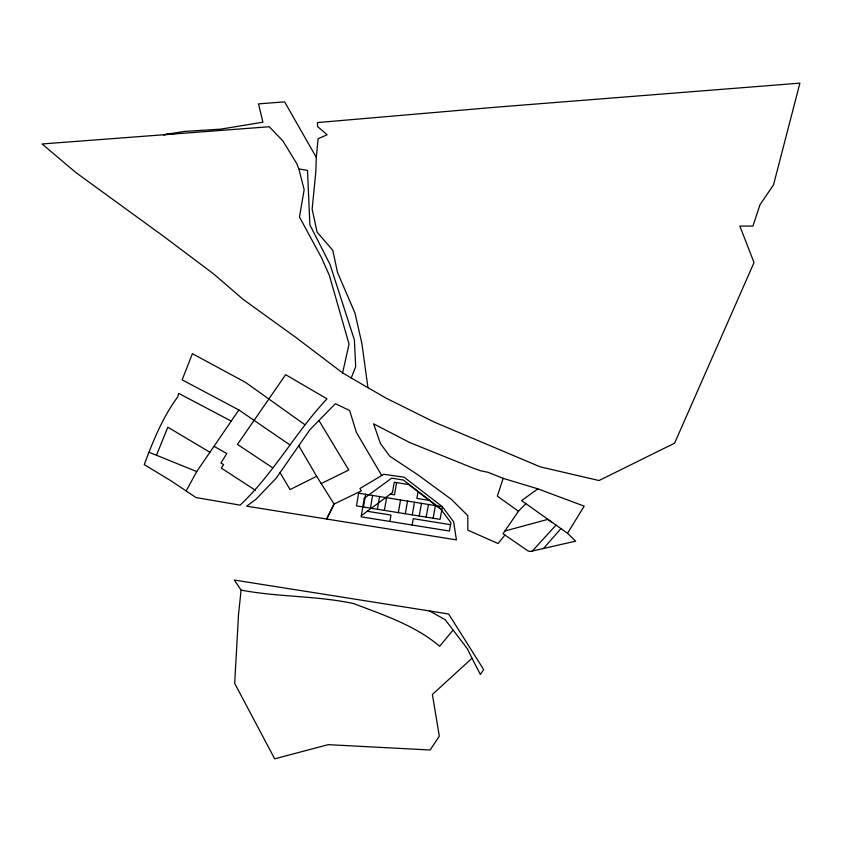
<?xml version="1.0" encoding="UTF-8"?>
<svg xmlns="http://www.w3.org/2000/svg" width="842" height="842" viewBox="0 0 842 842"><rect width="100%" height="100%" fill="white"/><g stroke="black" fill="none" stroke-linecap="round" stroke-linejoin="round"><path stroke-width="1.26" d="M316.297 157.37L315.813 171.873L312.14 209.184L317.129 232.181L332.758 250.232L337.516 272.429L354.998 313.15L361.881 343.473L367.943 387.709L386.352 398.277L434.367 422.147L540.175 466.836L599.02 480.54L674.61 443.155L754.022 262.578L739.855 226.077L752.948 226.077L760.01 204.701L773.514 184.893L799.9 83.147L497.875 107.039L317.466 122.574L317.539 126.489L327.096 134.783L318.108 138.751L316.297 157.37L284.607 101.85L258.505 103.892L262.915 122.206L220.751 129.142L184.451 131.426L163.464 134.741L173.968 133.962M241.096 590.084L238.518 614.492L234.676 683.378L274.681 758.852L328.17 744.654L430.146 750.001L439.303 736.171L432.388 694.461L472.004 658.244L467.299 648.677L445.25 619.765L429.599 610.966L234.329 580.043L241.096 590.084C278.386 597.241 316.76 595.578 353.787 603.63C383.626 615.081 414.969 625.269 439.671 646.277L452.996 630.174M363.47 507.021L365.596 494.317M370.448 508.147L372.585 495.443M377.416 509.263L379.584 496.58M384.394 510.389L386.573 497.706M389.888 521.451L390.993 515.093L367.333 511.283M396.624 482.603L394.509 494.801L390.299 494.117M398.329 512.641L400.55 499.959M405.297 513.757L407.528 501.095M412.254 514.883L414.506 502.221M412.117 525.029L413.254 518.683L450.565 524.692M418.064 491.749L416.874 498.411L429.336 500.432M419.211 515.999L421.484 503.348M426.168 517.125L428.462 504.474M433.125 518.24L435.43 505.6M504.937 535.038L498.043 543.522L467.826 530.155L467.773 515.63L451.323 499.317L417.674 474.667L389.793 456.227L380.447 443.545L373.606 423.842L409.686 442.534L471.194 467.342L480.466 470.72L487.907 472.278L503.127 478.34L497.369 496.148L518.472 511.22L525.892 503.621L567.508 533.281L575.665 541.153L530.439 551.468L528.323 551.142L503.042 533.691L518.472 511.22M342.599 372.89L349.041 344.157L329.454 275.629L321.518 257.726L299.489 217.015L304.141 189.671L298.878 168.968L296.794 163.706L283.007 141.077L269.282 126.742L42.1 143.971L75.843 172.526L162.569 235.581L213.689 273.966L242.896 299.194L296.205 337.684L342.599 372.89L367.943 387.709M272.787 467.868L237.465 444.408L285.659 374.701L326.991 398.834C295.574 432.251 273.608 473.625 240.117 505.137L196.007 497.538L170.631 480.593L144.245 464.626C153.107 440.955 162.58 417.411 177.715 396.887L178.63 393.34L231.234 421.116M351.135 378.205L355.692 366.723L354.387 339.905L330.011 264.409L309.867 224.856L307.498 170.358L298.878 168.968M156.465 455.259L167.832 427.189L209.932 452.259M186.24 490.812L196.723 471.573L238.865 409.959L290.006 444.976M567.508 533.281L584.19 506.158L537.859 488.844L503.127 478.34M381.721 475.519L356.377 432.378L349.651 410.496L335.358 403.728L309.951 429.652L276.218 478.161L256 499.264L246.632 506.179L456.417 539.89L453.627 521.819L442.397 506.726L404.076 477.182L383.773 474.288L359.913 488.486L361.313 490.897L334.053 504.053L326.654 519.04L334.053 504.053L316.645 476.288L298.752 445.66M543.479 548.5L560.846 528.713M532.312 551.047L555.983 525.166M361.344 515.662L392.456 492.549L394.245 482.213L408.728 484.56L441.019 509.431M537.859 488.844L521.556 500.632L525.892 503.621M316.645 476.288L290.08 489.57L279.976 472.467M321.16 483.603L348.767 469.994L319.065 420.747M504.884 531.018L547.795 519.367L551.71 522.187M429.599 610.966L448.67 614.018L483.666 669.59L480.361 674.484L472.004 658.244M149.213 452.322L196.723 471.573M238.865 409.959L182.125 379.847L192.408 353.693L245.506 382.363L304.783 424.642M213.994 446.334L226.782 453.501L220.941 463.079L223.646 464.584L221.257 468.068L255.337 490.223M358.597 493.18L356.492 505.895L440.071 519.367L442.397 506.726L358.597 493.18M364.249 498.253L361.155 516.83L449.386 531.018L450.933 522.745L440.282 508.452L403.434 480.056L391.667 478.151L364.249 498.253"/></g></svg>
